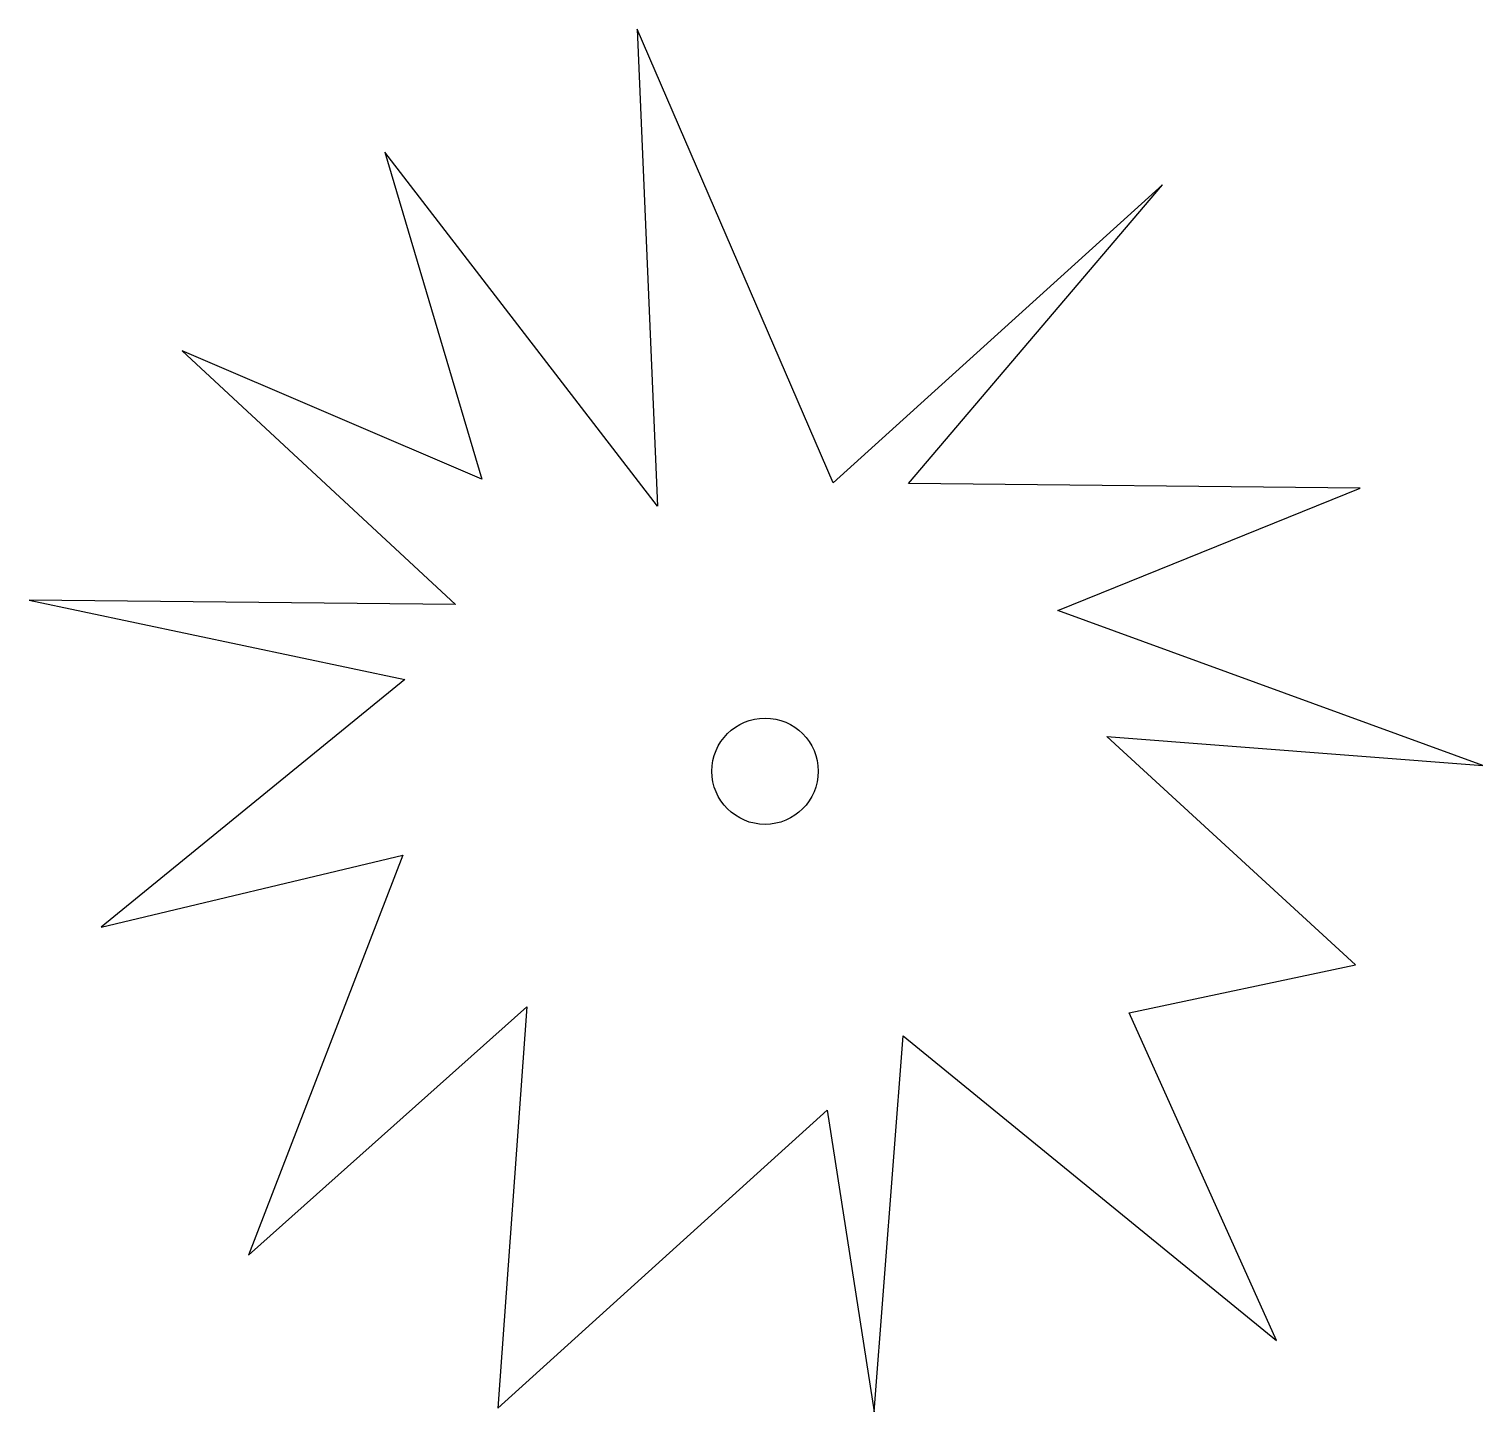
# Model space of a CAD drawing. Extents: x 96.23 to 102.03, y 60 to 65.51.
import ezdxf

# ---------------------------------------------------------------- set-up
doc = ezdxf.new("R2010")
doc.units = 0
doc.layers.add('49', color=1, linetype='CONTINUOUS')

msp = doc.modelspace()

# ---------------------------------------------------------------- linework, layer by layer
at = {"layer": '49', "color": 0}
for p, q in [((98.6551, 65.5134), (98.7361, 63.6126)), ((99.4371, 63.7056), (98.6551, 65.5134)), ((97.6502, 65.0235), (98.0372, 63.7196)), ((98.7361, 63.6126), (97.6502, 65.0235)), ((100.7489, 64.8925), (99.4371, 63.7056)), ((99.737, 63.7026), (100.7489, 64.8925)), ((96.8423, 64.2316), (97.9322, 63.2207)), ((98.0372, 63.7196), (96.8423, 64.2316)), ((101.5368, 63.6846), (99.737, 63.7026)), ((100.332, 63.1967), (101.5368, 63.6846)), ((96.2324, 63.2377), (97.7292, 62.9227)), ((97.9322, 63.2207), (96.2324, 63.2377)), ((102.0258, 62.5797), (100.332, 63.1967)), ((97.7292, 62.9227), (96.5193, 61.9348)), ((100.5269, 62.6947), (102.0258, 62.5797)), ((101.5178, 61.7848), (100.5269, 62.6947)), ((96.5193, 61.9348), (97.7222, 62.2228)), ((97.7222, 62.2228), (97.1063, 60.6289)), ((100.6159, 61.5938), (101.5178, 61.7848)), ((97.1063, 60.6289), (98.2162, 61.6178)), ((98.2162, 61.6178), (98.1002, 60.019)), ((101.2029, 60.288), (100.6159, 61.5938)), ((99.6, 60.004), (99.715, 61.5028)), ((99.715, 61.5028), (101.2029, 60.288)), ((98.1002, 60.019), (99.4121, 61.2059)), ((99.4121, 61.2059), (99.6, 60.004))]:
    msp.add_line(p, q, dxfattribs=at)
msp.add_circle((99.1652, 62.5566), 0.2118, dxfattribs=at)

doc.saveas('drawing.dxf')
